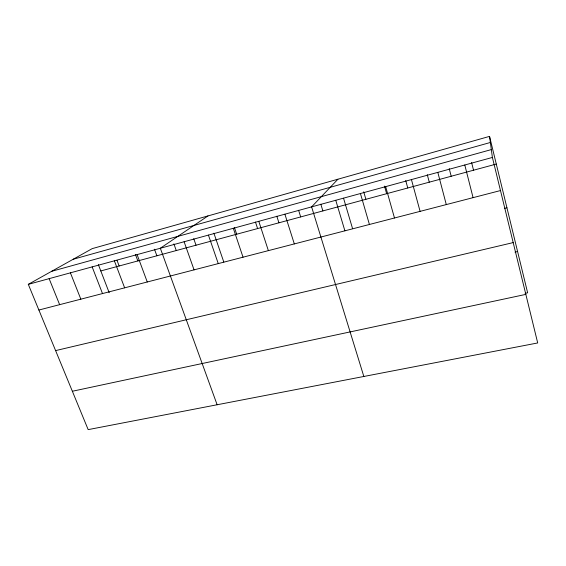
<?xml version="1.0" encoding="UTF-8"?>
<svg xmlns="http://www.w3.org/2000/svg" width="566" height="566" viewBox="0 0 566 566"><rect width="100%" height="100%" fill="white"/><g stroke="black" fill="none" stroke-linecap="round" stroke-linejoin="round"><path stroke-width="0.85" d="M337.923 179.217L311.611 206.88L363.839 376.475M207.977 215.929L160.334 248.248L217.132 404.761M489.548 136.378L492.392 157.447L537.7 342.954L88.169 429.622L28.3 284.351L92.194 248.637L489.548 136.378L527.639 292.82L525.092 293.365M73.226 259.242L490.375 142.483M51.619 271.319L491.33 149.594M28.3 284.351L492.392 157.447M100.805 270.944L496.29 164.062M38.884 310.034L500.478 190.558M504.433 208.408L506.938 207.779M55.602 350.609L513.185 242.595M515.018 252.139L517.593 251.537M72.356 391.255L525.835 294.384M49.129 278.656L59.642 304.657M70.403 272.84L80.839 299.173M92.152 266.89L102.503 293.563M98.343 264.57L109.203 292.728M117.021 260.346L119.157 265.985M114.374 260.813L124.64 287.832M137.099 254.601L147.266 281.981M135.423 254.424L137.842 260.933M154.476 249.203L156.874 255.79M173.882 243.889L176.267 250.547M184.106 241.746L194.067 269.869M193.749 238.71L196.027 245.212M208.422 235.095L218.264 263.6M213.898 233.192L223.796 262.03M234.444 227.567L236.68 234.225M233.312 228.289L243.033 257.19M255.464 222.063L257.601 228.572M258.796 221.327L268.376 250.632M276.824 216.219L278.932 222.806M284.889 214.189L294.327 243.918M298.6 210.262L300.68 216.927M320.816 204.185L322.875 210.927M335.758 200.279L344.899 230.829M343.548 198.206L352.547 228.537M360.429 193.53L369.421 224.476M363.712 191.789L365.884 199.303M385.658 186.639L394.488 217.995M384.491 186.101L386.635 193.699M405.716 180.547L407.761 187.99M411.44 179.585L420.099 211.359M427.266 174.646L429.276 182.174M437.815 172.375L446.291 204.581M449.227 168.64L451.194 176.245M464.792 164.996L473.077 197.647M471.598 162.513L473.53 170.21"/></g></svg>
